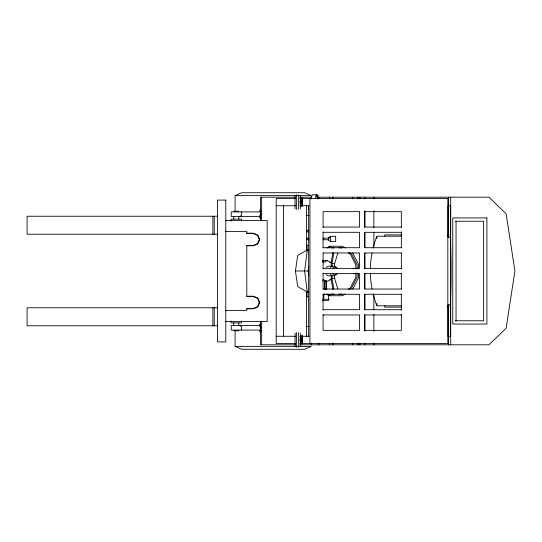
<?xml version="1.0" encoding="UTF-8"?>
<svg xmlns="http://www.w3.org/2000/svg" width="542" height="542" viewBox="0 0 542 542"><rect width="100%" height="100%" fill="white"/><g stroke="black" fill="none" stroke-linecap="round" stroke-linejoin="round"><path stroke-width="0.81" d="M295.492 343.493L276.21 343.493L276.21 336.27L276.21 198.507L295.492 198.507M283.588 336.27L283.588 205.73M333.777 288.886L332.022 278.378L332.199 275.756A4.925 4.397 -90 0 1 330.227 274.482M336.44 267.518L334.475 266.244L334.644 263.622L337.781 253.114M328.039 294.475L328.865 299.292L328.262 300.654L323.052 300.654L323.649 299.292L324.089 293.669M308.567 208.968L308.689 207.701M315.566 198.264L316.176 194.761L312.327 194.761L311.081 198.264M317.443 198.772L318.052 195.269L316.176 194.761M323.052 300.654L323.682 294.299M259.374 326.291L259.537 324.78L260.343 323.533L261.149 324.78M308.676 275.14L308.147 271L308.676 266.86M308.967 292.009L307.294 292.009L297.666 286.603L295.444 271L297.666 255.397L307.294 249.991L308.967 249.991M332.876 252.525L331.108 263.148L331.311 266.244L334.475 266.244M330.227 267.518A4.925 4.397 -90 0 1 332.199 266.244L332.022 263.622L333.777 253.114M322.775 281.041L323.134 279.408L327.239 281.373L331.345 279.408L329.705 279.408M241.359 211.902L241.359 216.502L240.282 215.824M352.693 289.11L358.614 277.626L358.614 273.486M259.537 211.184L260.343 209.937L261.149 211.184M260.343 216.502L260.959 214.205L260.343 211.902L231.238 211.902L231.238 216.502L260.343 216.502L259.909 215.824M261.149 217.22L260.343 218.467L259.537 217.22L259.374 215.709M259.909 326.176L260.343 325.498L260.959 327.795L260.343 330.098L231.238 330.098L231.238 325.498L260.343 325.498M261.149 330.816L260.343 332.063L259.537 330.816M324.746 289.394L324.672 281.068L326.237 281.047L326.487 288.988L324.922 288.988L324.672 281.068M326.575 248.033L329.312 246.264L342.442 246.264L345.179 248.033M327.876 248.033L330.613 246.264M332.876 289.475L331.108 278.852L331.311 275.756L334.475 275.756L336.44 274.482M348.269 289.225L350.315 287.904L355.837 277.186L355.837 273.06M349.57 289.225L351.616 287.904L357.137 277.186L357.137 273.629L353.384 273.419M345.179 293.967L342.442 295.736L329.312 295.736L326.575 293.967M328.54 237.647L330.647 236.332L335.654 236.332L335.654 241.583L330.647 241.583L328.54 240.269L328.54 237.647L330.213 237.647M240.282 326.176L241.359 325.498L241.359 330.098M308.608 291.223L307.294 292.009L304.597 271L307.294 249.991L308.608 250.777M329.705 262.592L331.345 262.592L327.239 260.627L323.134 262.592L322.775 260.959M235.079 195.621L241.644 192.728L304.679 192.728L311.243 195.621L235.079 195.621L235.079 211.468M308.506 296.467L307.043 297.002L307.043 292.009M356.25 268.371L353.384 268.581M355.389 268.52L357.137 268.371L357.137 264.814L351.616 254.096L349.57 252.775M316.514 195.269L318.052 195.269M295.505 197.193L260.465 197.193L260.465 220.811M299.679 197.193L311.758 197.193M317.145 197.193L488.952 197.193L506.147 213.778L514.9 271L506.147 328.222L488.952 344.807L299.679 344.807M299.638 198.507L447.834 198.507L447.834 343.493L299.638 343.493M299.692 201.265L301.582 201.265L301.582 202.972L299.692 202.972M276.21 205.73L295.336 205.73M299.828 205.73L309.069 205.73M233.771 211.245L238.832 211.245M364.312 211.644L401.344 211.644L401.344 227.64M306.318 215.452L309.008 215.452M217.518 216.238L27.1 216.238L27.1 234.232L217.518 234.232M225.797 220.438L267.165 220.438L267.165 321.562L225.797 321.562M455.26 221.231L483.627 221.231L483.627 320.769L455.26 320.769M323.073 227.051L359.583 227.051L359.583 211.644L323.073 211.644L323.073 227.64M401.344 227.051L364.834 227.051L364.834 211.644M308.744 230.289L307.097 230.289L307.097 231.868L308.744 231.868M225.797 231.603L246.806 231.603L246.806 233.575L253.371 233.575L257.552 235.303L259.286 239.483L257.552 243.663L253.371 245.391L246.806 245.391L246.806 296.61L253.371 296.61L257.552 298.337L259.286 302.517L257.552 306.697L253.371 308.425L246.806 308.425L246.806 310.397L225.797 310.397M323.073 232.301L359.583 232.301L359.583 247.714L323.073 247.714M401.344 232.301L364.834 232.301L364.834 247.714L401.344 247.714M246.806 233.175L253.371 233.175L257.829 235.025L259.679 239.483L257.829 243.941L253.371 245.783L246.806 245.783M401.554 234.882L384.779 234.882L384.779 236.197M447.218 234.882L448.864 234.882M401.554 236.197L376.9 236.197A95.507 95.507 0 0 0 373.099 248.175M447.218 236.197L448.851 236.197M308.798 238.168L307.111 238.168L307.111 239.747L308.798 239.747M322.964 238.168L329.041 238.168M322.964 239.747L329.041 239.747M331.006 247.911L334.184 247.911M338.872 247.911L342.049 247.911M323.073 252.965L359.583 252.965L359.583 268.371L323.073 268.371M401.344 252.965L364.834 252.965L364.834 268.371L401.344 268.371M322.361 260.627L327.239 260.627M332.022 263.622L334.644 263.622M295.444 271L308.147 271M323.073 273.629L359.583 273.629L359.583 289.035L323.073 289.035M401.344 273.629L364.834 273.629L364.834 289.035L401.344 289.035M332.022 278.378L334.644 278.378L337.781 288.886M324.462 288.852L327.07 288.852M331.006 294.089L334.184 294.089M338.872 294.089L342.049 294.089M323.073 294.286L359.583 294.286L359.583 309.699L323.073 309.699M401.344 294.286L364.834 294.286L364.834 309.699L401.344 309.699M246.806 296.217L253.371 296.217L257.829 298.059L259.679 302.517L257.829 306.975L253.371 308.825L246.806 308.825M323.649 299.292L328.865 299.292M401.554 305.803L376.9 305.803A95.507 95.507 0 0 1 373.099 293.825M447.218 305.803L448.851 305.803M401.554 307.118L384.779 307.118L384.779 305.803M447.218 307.118L448.864 307.118M217.518 307.768L27.1 307.768L27.1 325.762L217.518 325.762M323.073 314.949L359.583 314.949L359.583 330.356L323.073 330.356L323.073 314.36M401.344 314.949L364.834 314.949L364.834 330.356M306.318 326.548L309.008 326.548M364.312 330.356L401.344 330.356L401.344 314.36M233.771 330.755L238.832 330.755M276.21 336.27L295.336 336.27M299.828 336.27L309.069 336.27M299.692 339.028L301.582 339.028L301.582 340.735L299.692 340.735M295.505 344.807L260.465 344.807L260.465 321.189M235.079 346.379L311.243 346.379L304.679 349.272L241.644 349.272L235.079 346.379L235.079 330.532M315.993 196.665L317.869 197.173M308.506 245.533L307.043 244.998L307.043 249.991M348.269 252.775L350.315 254.096L355.837 264.814L355.837 268.94M327.876 293.967L330.613 295.736M352.693 252.89L358.614 264.374L358.614 268.514M334.475 275.756L334.644 278.378M326.04 280.797L326.311 289.394M456.046 221.231L456.046 320.769M450.72 197.193L450.72 344.807M448.491 197.193L448.491 235.153M448.491 306.847L448.491 344.807M401.344 231.847L401.344 247.843M401.344 252.897L401.344 268.893M401.344 273.107L401.344 289.103M401.344 294.157L401.344 310.153M376.9 236.854L376.9 238.541M376.9 303.459L376.9 305.146M373.878 197.193L373.878 198.88M373.878 210.689L373.878 227.559M373.878 232.62L373.878 246.962M373.878 295.038L373.878 309.38M373.878 314.441L373.878 331.311M373.878 343.12L373.878 344.807M364.78 197.193L364.78 198.88M364.78 210.689L364.78 227.559M364.78 232.62L364.78 247.802M364.78 252.863L364.78 268.893M364.78 273.107L364.78 289.137M364.78 294.198L364.78 309.38M364.78 314.441L364.78 331.311M364.78 343.12L364.78 344.807M359.874 197.193L359.874 198.88M359.874 343.12L359.874 344.807M357.856 197.193L357.856 198.812M357.856 343.188L357.856 344.807M352.652 197.193L352.652 198.812M352.652 343.188L352.652 344.807M332.896 197.193L332.896 198.812M332.896 343.188L332.896 344.807M330.647 236.332L330.647 241.583M329.421 197.193L329.421 198.812M329.421 343.188L329.421 344.807M323.073 231.847L323.073 247.843M323.073 252.897L323.073 268.893M323.073 273.107L323.073 289.103M323.073 294.157L323.073 310.153M318.825 197.193L318.825 198.812M318.825 343.188L318.825 344.807M311.264 197.193L311.264 198.88M311.264 343.12L311.264 344.807M309.943 198.507L309.943 343.493M308.642 205.73L308.642 336.27M306.548 205.276L306.548 250.96M306.548 291.04L306.548 336.724M301.847 198.182L301.847 206.062M301.847 335.938L301.847 343.818M301.156 201.265L301.156 202.972M301.156 339.028L301.156 340.735M300.315 195.425L300.315 208.819M300.315 333.181L300.315 346.575M298.351 194.768L298.351 209.476M298.351 332.524L298.351 347.232M296.379 194.768L296.379 209.476M296.379 332.524L296.379 347.232M295.065 195.425L295.065 208.819M295.065 333.181L295.065 346.575M261.65 197.193L261.65 220.811M261.65 321.189L261.65 344.807M241.556 221.095L241.556 219.124L231.048 219.124L231.048 221.095M241.556 320.905L241.556 322.876L231.048 322.876L231.048 320.905M238.832 216.502L238.832 219.124M238.832 322.876L238.832 325.498M233.771 216.502L233.771 219.124M233.771 322.876L233.771 325.498M214.239 216.238L214.239 234.232M214.239 307.768L214.239 325.762M212.877 216.238L212.877 234.232M212.877 307.768L212.877 325.762M372.029 288.92A95.507 95.507 0 0 1 370.355 273.1M370.355 268.9A95.507 95.507 0 0 1 372.029 253.08M450.3 236.197A95.507 9.986 -90 0 1 450.3 305.803M330.451 275.756A4.925 4.397 -90 0 1 326.203 274.482M326.203 267.518A4.925 4.397 -90 0 1 330.451 266.244M332.524 268.31A3.808 3.401 -90 0 1 337.334 268.31M337.334 273.69A3.808 3.401 -90 0 1 332.524 273.69M302.626 198.182L300.885 198.182L300.885 206.062L302.626 206.062L302.626 198.182M225.797 200.086L217.518 200.086L217.518 341.914L225.797 341.914L225.797 200.086M450.456 205.73L448.099 205.73L448.099 237.247L450.456 237.247L450.456 205.73M486.906 217.945L452.766 217.945L452.766 324.055L486.906 324.055L486.906 217.945M450.456 304.753L448.099 304.753L448.099 336.27L450.456 336.27L450.456 304.753M302.626 335.938L300.885 335.938L300.885 343.818L302.626 343.818L302.626 335.938"/></g></svg>
